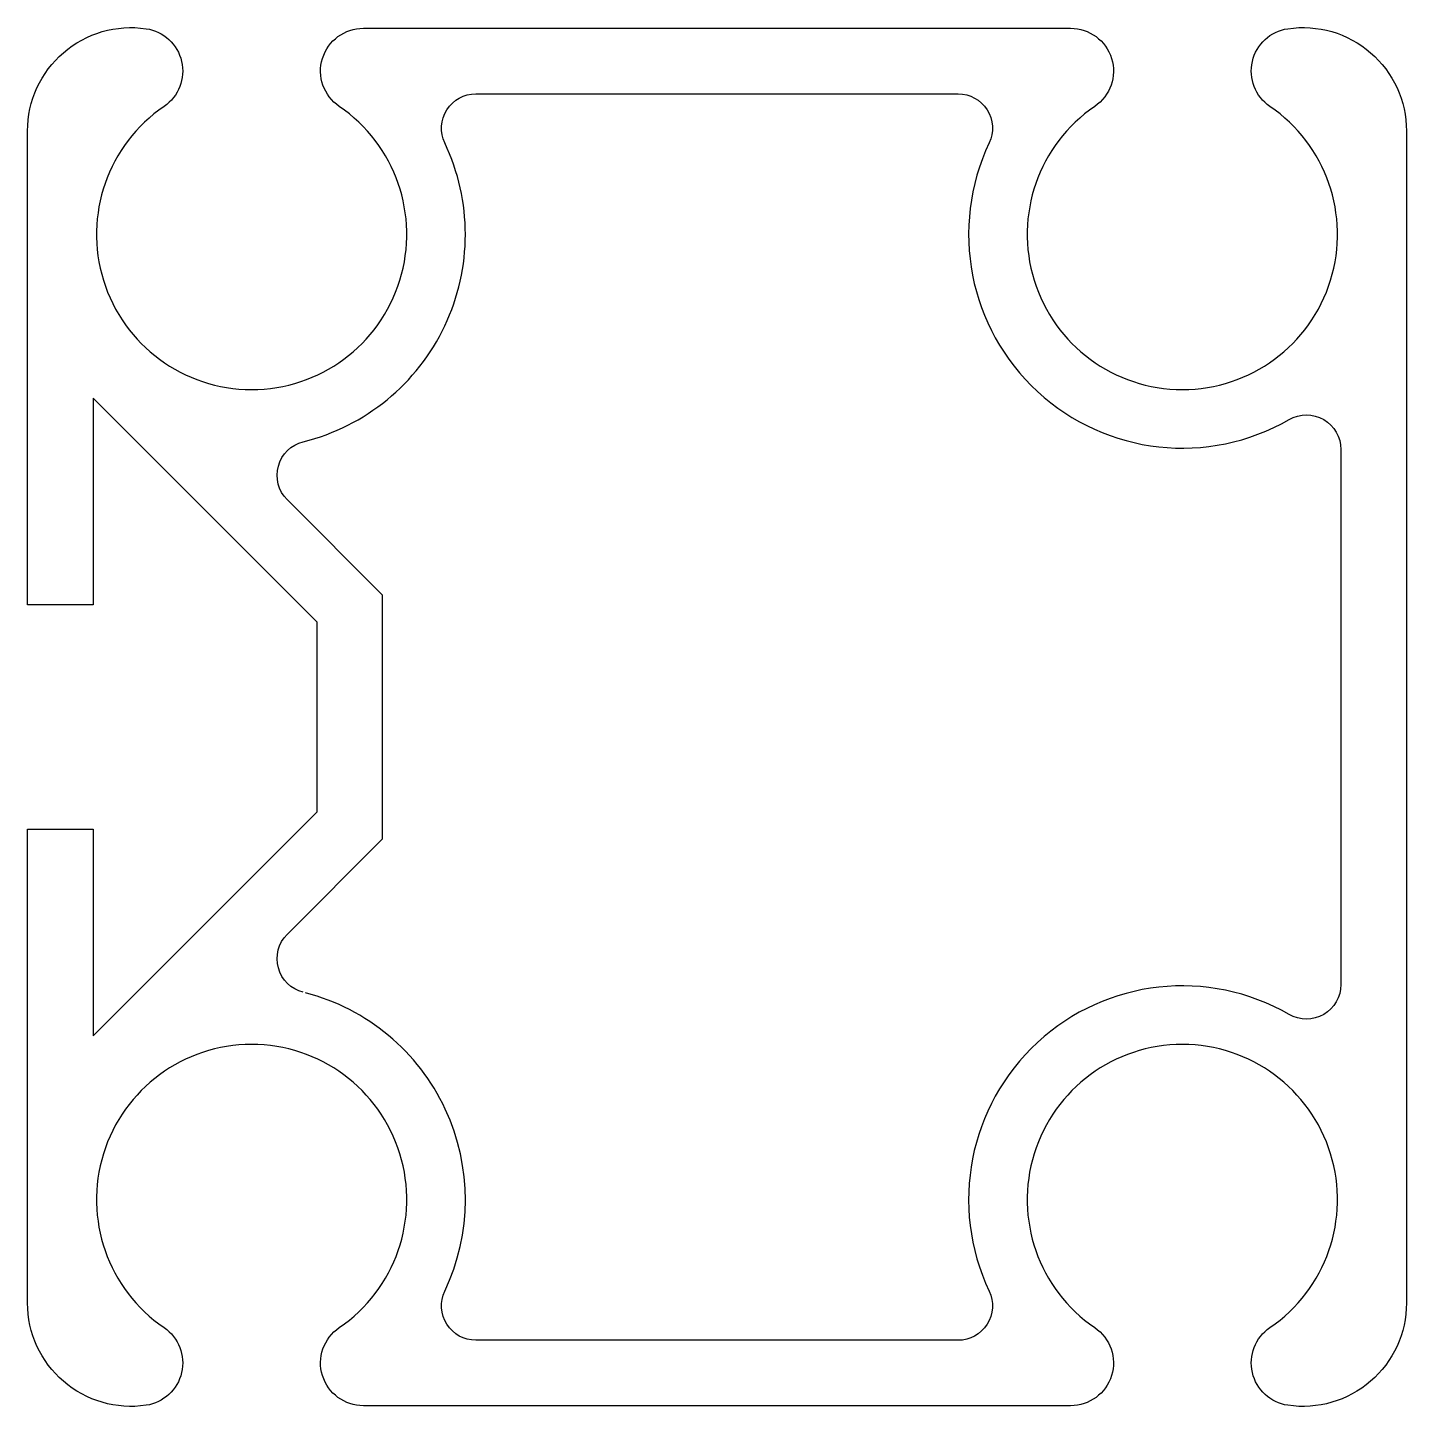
# Model space of a CAD drawing. Extents: x 153.6 to 193.6, y 197.6 to 237.6.
import ezdxf

# ---------------------------------------------------------------- set-up
doc = ezdxf.new("R2010")
doc.units = 0
doc.layers.add('ANA', color=220, linetype='CONTINUOUS')

msp = doc.modelspace()

# ---------------------------------------------------------------- linework, layer by layer
at = {"layer": 'ANA', "color": 0}
msp.add_lwpolyline([(156.992, 197.589, -0.458067), (153.552, 200.556), (153.552, 214.306), (155.452, 214.306), (155.452, 208.306), (161.952, 214.806), (161.952, 220.306), (155.452, 226.806), (155.452, 220.806), (153.552, 220.806), (153.552, 234.556, -0.458067), (156.992, 237.524, -0.682037), (157.511, 235.27, 3.23303), (162.593, 235.27, -0.737436), (163.294, 237.537), (183.81, 237.537, -0.737436), (184.511, 235.27, 3.23303), (189.593, 235.27, -0.682037), (190.111, 237.524, -0.458067), (193.552, 234.556), (193.552, 200.556, -0.458067), (190.111, 197.589, -0.682037), (189.593, 199.842, 3.23303), (184.511, 199.842, -0.737436), (183.81, 197.575), (163.294, 197.575, -0.737436), (162.593, 199.842, 3.23303), (157.511, 199.842, -0.682037)], format="xyb", close=True, dxfattribs=at)
msp.add_lwpolyline([(161.549, 209.573, -0.583355), (161.083, 211.25), (163.852, 214.019), (163.852, 221.093), (161.083, 223.862, -0.583355), (161.549, 225.54, 0.473576), (165.656, 234.209, -0.550521), (166.559, 235.637), (180.544, 235.637, -0.550521), (181.448, 234.209, 0.73548), (190.152, 226.187, -0.57735), (191.652, 225.321), (191.652, 209.792, -0.57735), (190.152, 208.926, 0.73548), (181.448, 200.903, -0.550521), (180.544, 199.475), (166.559, 199.475, -0.550521), (165.656, 200.903, 0.470084), (161.617, 209.555)], format="xyb", dxfattribs=at)

doc.saveas('drawing.dxf')
